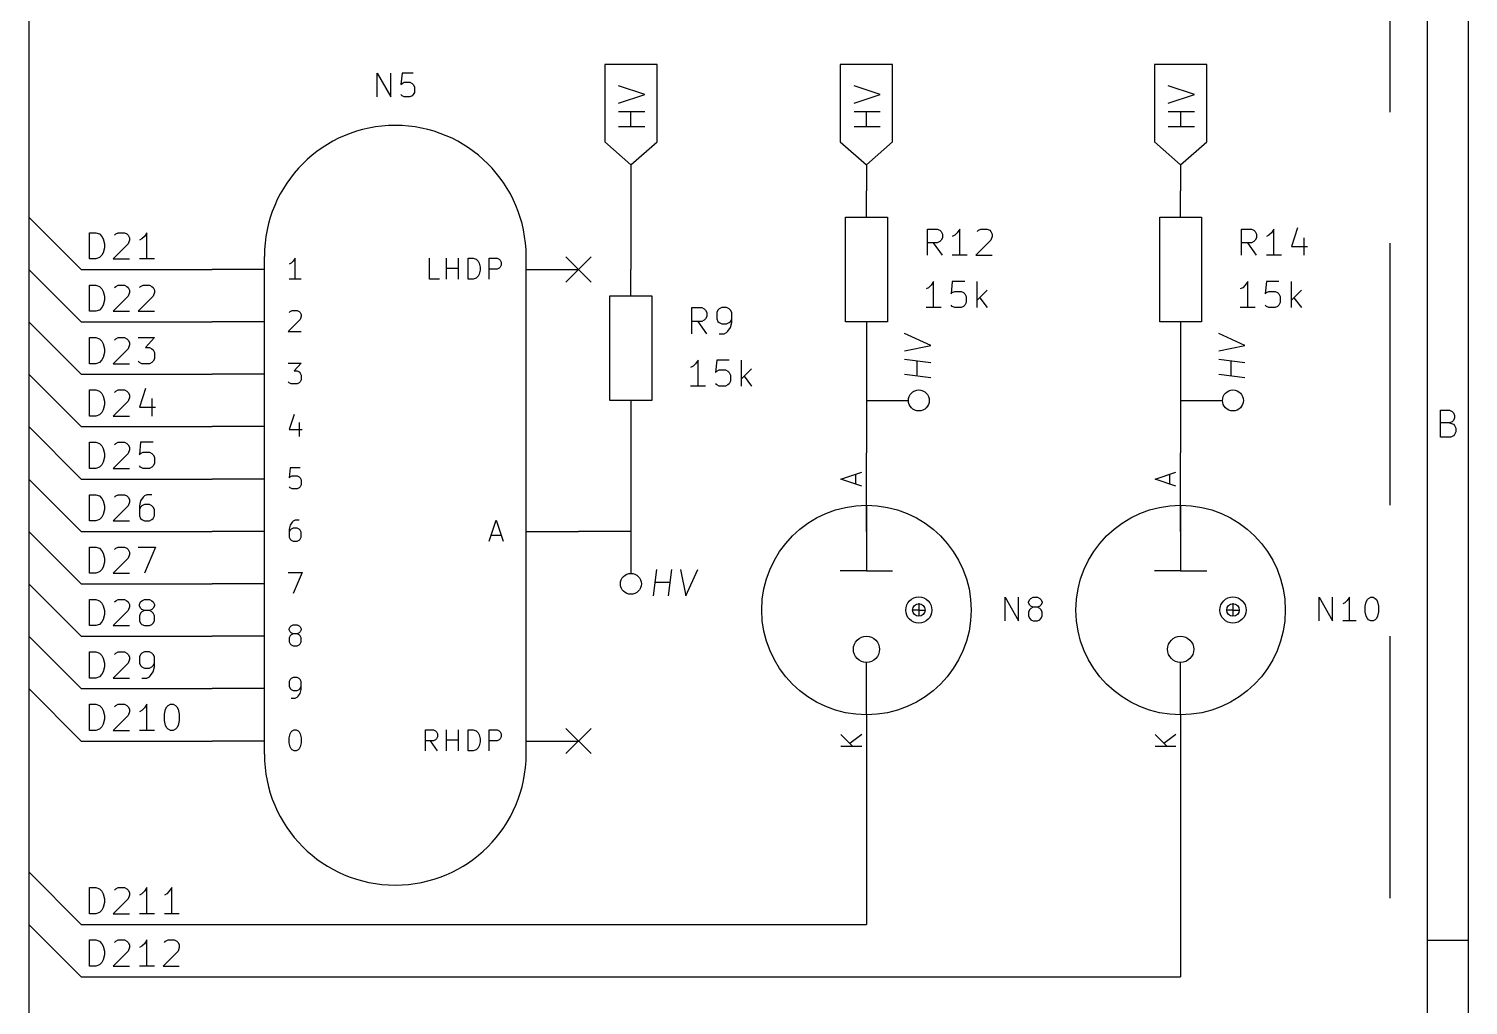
# Model space of a CAD drawing. Extents: x 0.4 to 11.3, y -7.9 to -0.4.
# Drawn here: x 8.55 to 11.299, y -4.454 to -2.591 of the extents above; entities that cross this region are included whole.
import ezdxf

# ---------------------------------------------------------------- set-up
doc = ezdxf.new("R2010")
doc.units = 0
doc.header["$MEASUREMENT"] = 0
doc.linetypes.add('DASHED', pattern=[0.75, 0.5, -0.25])
for name, color, linetype in [('BLUE2', 5, 'CONTINUOUS'), ('BLUE3', 171, 'CONTINUOUS'), ('CYAN2', 4, 'CONTINUOUS'), ('GRAY1', 251, 'CONTINUOUS'), ('GREEN3', 91, 'CONTINUOUS'), ('RED2', 1, 'CONTINUOUS'), ('RED3', 11, 'CONTINUOUS')]:
    doc.layers.add(name, color=color, linetype=linetype)

msp = doc.modelspace()

# ---------------------------------------------------------------- linework, layer by layer
at = {"layer": 'BLUE2', "linetype": 'CONTINUOUS'}
for p, q in [((8.55, -2.45), (8.55, -2.95)), ((8.55, -2.95), (8.55, -3.05)), ((8.55, -3.05), (8.55, -3.15)), ((9.576, -3.026), (9.624, -3.074)), ((9.624, -3.026), (9.576, -3.074)), ((8.55, -3.15), (8.55, -3.25)), ((8.55, -3.25), (8.55, -3.35)), ((8.55, -3.35), (8.55, -3.45)), ((8.55, -3.45), (8.55, -3.55)), ((8.55, -3.55), (8.55, -3.65)), ((8.55, -3.65), (8.55, -3.75)), ((8.55, -3.75), (8.55, -3.85)), ((8.55, -3.85), (8.55, -4.2)), ((9.576, -3.926), (9.624, -3.974)), ((9.624, -3.926), (9.576, -3.974)), ((8.55, -4.2), (8.55, -4.3)), ((8.55, -4.3), (8.55, -4.9))]:
    msp.add_line(p, q, dxfattribs=at)
at = {"layer": 'BLUE3', "linetype": 'DASHED'}
msp.add_line((11.15, -6.5), (11.15, -0.57), dxfattribs=at)
at = {"layer": 'CYAN2', "linetype": 'CONTINUOUS'}
for p, q in [((9.2157, -2.7205), (9.2157, -2.6755)), ((9.2157, -2.6755), (9.2414, -2.7205)), ((9.2414, -2.7205), (9.2414, -2.6755)), ((9.2629, -2.6755), (9.2607, -2.697)), ((9.2843, -2.6755), (9.2629, -2.6755)), ((9.2629, -2.6948), (9.2671, -2.6927)), ((9.2671, -2.6927), (9.2779, -2.6927)), ((9.2779, -2.6927), (9.2821, -2.6948)), ((9.2607, -2.697), (9.2629, -2.6948)), ((9.2629, -2.7184), (9.2607, -2.7162)), ((9.2671, -2.7205), (9.2629, -2.7184)), ((9.2779, -2.7205), (9.2671, -2.7205)), ((9.2821, -2.7184), (9.2779, -2.7205)), ((9.2821, -2.6948), (9.2843, -2.697)), ((9.2843, -2.7162), (9.2821, -2.7184)), ((9.2843, -2.697), (9.2864, -2.7012)), ((9.2864, -2.712), (9.2843, -2.7162)), ((9.2864, -2.7012), (9.2864, -2.712)), ((10.2663, -3.0228), (10.2663, -2.9728)), ((10.2663, -2.9728), (10.2853, -2.9728)), ((10.2853, -2.9728), (10.2901, -2.9752)), ((10.2901, -2.9966), (10.2853, -2.999)), ((10.2901, -2.9752), (10.2925, -2.9776)), ((10.2925, -2.9942), (10.2901, -2.9966)), ((10.2925, -2.9776), (10.2949, -2.9823)), ((10.2949, -2.9895), (10.2925, -2.9942)), ((10.2949, -2.9823), (10.2949, -2.9895)), ((10.3187, -2.9847), (10.3139, -2.9871)), ((10.3234, -2.9799), (10.3187, -2.9847)), ((10.3282, -2.9728), (10.3234, -2.9799)), ((10.3282, -3.0228), (10.3282, -2.9728)), ((10.3877, -2.9942), (10.3591, -3.0228)), ((10.3615, -2.9776), (10.3639, -2.9752)), ((10.3639, -2.9752), (10.3687, -2.9728)), ((10.3687, -2.9728), (10.3806, -2.9728)), ((10.3806, -2.9728), (10.3853, -2.9752)), ((10.3853, -2.9752), (10.3877, -2.9776)), ((10.3877, -2.9776), (10.3901, -2.9823)), ((10.3901, -2.9871), (10.3877, -2.9942)), ((10.3901, -2.9823), (10.3901, -2.9871)), ((10.8663, -3.0228), (10.8663, -2.9728)), ((10.8663, -2.9728), (10.8853, -2.9728)), ((10.8853, -2.9728), (10.8901, -2.9752)), ((10.8901, -2.9966), (10.8853, -2.999)), ((10.8901, -2.9752), (10.8925, -2.9776)), ((10.8925, -2.9942), (10.8901, -2.9966)), ((10.8925, -2.9776), (10.8949, -2.9823)), ((10.8949, -2.9895), (10.8925, -2.9942)), ((10.8949, -2.9823), (10.8949, -2.9895)), ((10.9187, -2.9847), (10.9139, -2.9871)), ((10.9234, -2.9799), (10.9187, -2.9847)), ((10.9282, -2.9728), (10.9234, -2.9799)), ((10.9282, -3.0228), (10.9282, -2.9728)), ((10.9734, -2.9704), (10.9615, -3.0061)), ((10.9853, -2.9895), (10.9853, -3.0228)), ((10.2853, -2.999), (10.2663, -2.999)), ((10.2949, -3.0228), (10.2782, -2.999)), ((10.3425, -3.0228), (10.3139, -3.0228)), ((10.3591, -3.0228), (10.3901, -3.0228)), ((10.8853, -2.999), (10.8663, -2.999)), ((10.8949, -3.0228), (10.8782, -2.999)), ((10.9425, -3.0228), (10.9139, -3.0228)), ((10.9615, -3.0061), (10.9925, -3.0061)), ((9.0514, -3.038), (9.0476, -3.0399)), ((9.0552, -3.0342), (9.0514, -3.038)), ((9.059, -3.0285), (9.0552, -3.0342)), ((9.059, -3.0685), (9.059, -3.0285)), ((9.3152, -3.0685), (9.3152, -3.0285)), ((9.3476, -3.0685), (9.3476, -3.0285)), ((9.3476, -3.0476), (9.3705, -3.0476)), ((9.3705, -3.0685), (9.3705, -3.0285)), ((9.3895, -3.0685), (9.3895, -3.0285)), ((9.3895, -3.0285), (9.399, -3.0285)), ((9.399, -3.0285), (9.4048, -3.0304)), ((9.4048, -3.0304), (9.4086, -3.0342)), ((9.4086, -3.0342), (9.4105, -3.038)), ((9.4105, -3.038), (9.4124, -3.0456)), ((9.4124, -3.0514), (9.4105, -3.059)), ((9.4124, -3.0456), (9.4124, -3.0514)), ((9.4295, -3.0685), (9.4295, -3.0285)), ((9.4295, -3.0285), (9.4448, -3.0285)), ((9.4448, -3.0495), (9.4295, -3.0495)), ((9.4448, -3.0285), (9.4486, -3.0304)), ((9.4486, -3.0476), (9.4448, -3.0495)), ((9.4486, -3.0304), (9.4505, -3.0323)), ((9.4505, -3.0456), (9.4486, -3.0476)), ((9.4505, -3.0323), (9.4524, -3.0361)), ((9.4524, -3.0418), (9.4505, -3.0456)), ((9.4524, -3.0361), (9.4524, -3.0418)), ((9.0705, -3.0685), (9.0476, -3.0685)), ((9.3343, -3.0685), (9.3152, -3.0685)), ((9.399, -3.0685), (9.3895, -3.0685)), ((9.4048, -3.0666), (9.399, -3.0685)), ((9.4086, -3.0628), (9.4048, -3.0666)), ((9.4105, -3.059), (9.4086, -3.0628)), ((10.2782, -3.0728), (10.2734, -3.0799)), ((10.2782, -3.1228), (10.2782, -3.0728)), ((10.3139, -3.0728), (10.3115, -3.0966)), ((10.3377, -3.0728), (10.3139, -3.0728)), ((10.3615, -3.1228), (10.3615, -3.0728)), ((10.8782, -3.0728), (10.8734, -3.0799)), ((10.8782, -3.1228), (10.8782, -3.0728)), ((10.9139, -3.0728), (10.9115, -3.0966)), ((10.9377, -3.0728), (10.9139, -3.0728)), ((10.9615, -3.1228), (10.9615, -3.0728)), ((10.2687, -3.0847), (10.2639, -3.0871)), ((10.2734, -3.0799), (10.2687, -3.0847)), ((10.3115, -3.0966), (10.3139, -3.0942)), ((10.3139, -3.0942), (10.3187, -3.0918)), ((10.3187, -3.0918), (10.3306, -3.0918)), ((10.3306, -3.0918), (10.3353, -3.0942)), ((10.3353, -3.0942), (10.3377, -3.0966)), ((10.3377, -3.0966), (10.3401, -3.1014)), ((10.3401, -3.1014), (10.3401, -3.1133)), ((10.3806, -3.0895), (10.3615, -3.1085)), ((10.3663, -3.1038), (10.3806, -3.1228)), ((10.8687, -3.0847), (10.8639, -3.0871)), ((10.8734, -3.0799), (10.8687, -3.0847)), ((10.9115, -3.0966), (10.9139, -3.0942)), ((10.9139, -3.0942), (10.9187, -3.0918)), ((10.9187, -3.0918), (10.9306, -3.0918)), ((10.9306, -3.0918), (10.9353, -3.0942)), ((10.9353, -3.0942), (10.9377, -3.0966)), ((10.9377, -3.0966), (10.9401, -3.1014)), ((10.9401, -3.1014), (10.9401, -3.1133)), ((10.9806, -3.0895), (10.9615, -3.1085)), ((10.9663, -3.1038), (10.9806, -3.1228)), ((9.0476, -3.1323), (9.0495, -3.1304)), ((9.0495, -3.1304), (9.0533, -3.1285)), ((9.0533, -3.1285), (9.0629, -3.1285)), ((9.0629, -3.1285), (9.0667, -3.1304)), ((9.0667, -3.1304), (9.0686, -3.1323)), ((9.0686, -3.1323), (9.0705, -3.1361)), ((9.8163, -3.1728), (9.8163, -3.1228)), ((9.8163, -3.1228), (9.8353, -3.1228)), ((9.8353, -3.1228), (9.8401, -3.1252)), ((9.8401, -3.1252), (9.8425, -3.1276)), ((9.8425, -3.1276), (9.8449, -3.1323)), ((9.8449, -3.1323), (9.8449, -3.1395)), ((9.8663, -3.1276), (9.8639, -3.1323)), ((9.8639, -3.1323), (9.8639, -3.1442)), ((9.8687, -3.1252), (9.8663, -3.1276)), ((9.8734, -3.1228), (9.8687, -3.1252)), ((9.8829, -3.1228), (9.8734, -3.1228)), ((9.8877, -3.1252), (9.8829, -3.1228)), ((9.8901, -3.1276), (9.8877, -3.1252)), ((9.8925, -3.1323), (9.8901, -3.1276)), ((9.8925, -3.1514), (9.8925, -3.1323)), ((10.2925, -3.1228), (10.2639, -3.1228)), ((10.3139, -3.1204), (10.3115, -3.118)), ((10.3187, -3.1228), (10.3139, -3.1204)), ((10.3306, -3.1228), (10.3187, -3.1228)), ((10.3353, -3.1204), (10.3306, -3.1228)), ((10.3377, -3.118), (10.3353, -3.1204)), ((10.3401, -3.1133), (10.3377, -3.118)), ((10.8925, -3.1228), (10.8639, -3.1228)), ((10.9139, -3.1204), (10.9115, -3.118)), ((10.9187, -3.1228), (10.9139, -3.1204)), ((10.9306, -3.1228), (10.9187, -3.1228)), ((10.9353, -3.1204), (10.9306, -3.1228)), ((10.9377, -3.118), (10.9353, -3.1204)), ((10.9401, -3.1133), (10.9377, -3.118)), ((9.0686, -3.1456), (9.0457, -3.1685)), ((9.0705, -3.1399), (9.0686, -3.1456)), ((9.0705, -3.1361), (9.0705, -3.1399)), ((9.8353, -3.149), (9.8163, -3.149)), ((9.8449, -3.1728), (9.8282, -3.149)), ((9.8401, -3.1466), (9.8353, -3.149)), ((9.8425, -3.1442), (9.8401, -3.1466)), ((9.8449, -3.1395), (9.8425, -3.1442)), ((9.8639, -3.1442), (9.8663, -3.149)), ((9.8663, -3.149), (9.8687, -3.1514)), ((9.8687, -3.1514), (9.8734, -3.1538)), ((9.8734, -3.1538), (9.8829, -3.1538)), ((9.8829, -3.1538), (9.8877, -3.1514)), ((9.8853, -3.168), (9.8901, -3.1609)), ((9.8877, -3.1514), (9.8901, -3.149)), ((9.8901, -3.149), (9.8925, -3.1442)), ((9.8901, -3.1609), (9.8925, -3.1514)), ((9.0457, -3.1685), (9.0705, -3.1685)), ((9.8687, -3.1728), (9.8782, -3.1728)), ((9.8782, -3.1728), (9.8829, -3.1704)), ((9.8829, -3.1704), (9.8853, -3.168)), ((9.0457, -3.2285), (9.0705, -3.2285)), ((9.0705, -3.2285), (9.0571, -3.2437)), ((9.0571, -3.2437), (9.0629, -3.2437)), ((9.0629, -3.2437), (9.0667, -3.2456)), ((9.8187, -3.2347), (9.8139, -3.2371)), ((9.8234, -3.2299), (9.8187, -3.2347)), ((9.8282, -3.2228), (9.8234, -3.2299)), ((9.8282, -3.2728), (9.8282, -3.2228)), ((9.8639, -3.2228), (9.8615, -3.2466)), ((9.8877, -3.2228), (9.8639, -3.2228)), ((9.8639, -3.2442), (9.8687, -3.2418)), ((9.8687, -3.2418), (9.8806, -3.2418)), ((9.8806, -3.2418), (9.8853, -3.2442)), ((9.9115, -3.2728), (9.9115, -3.2228)), ((9.9306, -3.2395), (9.9115, -3.2585)), ((9.0476, -3.2666), (9.0457, -3.2647)), ((9.0514, -3.2685), (9.0476, -3.2666)), ((9.0629, -3.2685), (9.0514, -3.2685)), ((9.0667, -3.2666), (9.0629, -3.2685)), ((9.0667, -3.2456), (9.0686, -3.2476)), ((9.0686, -3.2647), (9.0667, -3.2666)), ((9.0686, -3.2476), (9.0705, -3.2514)), ((9.0705, -3.2609), (9.0686, -3.2647)), ((9.0705, -3.2514), (9.0705, -3.2609)), ((9.8615, -3.2466), (9.8639, -3.2442)), ((9.8639, -3.2704), (9.8615, -3.268)), ((9.8687, -3.2728), (9.8639, -3.2704)), ((9.8853, -3.2704), (9.8806, -3.2728)), ((9.8853, -3.2442), (9.8877, -3.2466)), ((9.8877, -3.268), (9.8853, -3.2704)), ((9.8877, -3.2466), (9.8901, -3.2514)), ((9.8901, -3.2633), (9.8877, -3.268)), ((9.8901, -3.2514), (9.8901, -3.2633)), ((9.9163, -3.2538), (9.9306, -3.2728)), ((9.8425, -3.2728), (9.8139, -3.2728)), ((9.8806, -3.2728), (9.8687, -3.2728)), ((9.0571, -3.3266), (9.0476, -3.3552)), ((9.0667, -3.3418), (9.0667, -3.3685)), ((9.0476, -3.3552), (9.0724, -3.3552)), ((9.0495, -3.4285), (9.0476, -3.4476)), ((9.0686, -3.4285), (9.0495, -3.4285)), ((9.0476, -3.4476), (9.0495, -3.4456)), ((9.0495, -3.4456), (9.0533, -3.4437)), ((9.0533, -3.4437), (9.0629, -3.4437)), ((9.0629, -3.4437), (9.0667, -3.4456)), ((9.0667, -3.4456), (9.0686, -3.4476)), ((9.0686, -3.4476), (9.0705, -3.4514)), ((9.0705, -3.4609), (9.0686, -3.4647)), ((9.0705, -3.4514), (9.0705, -3.4609)), ((9.0495, -3.4666), (9.0476, -3.4647)), ((9.0533, -3.4685), (9.0495, -3.4666)), ((9.0629, -3.4685), (9.0533, -3.4685)), ((9.0667, -3.4666), (9.0629, -3.4685)), ((9.0686, -3.4647), (9.0667, -3.4666)), ((9.0495, -3.538), (9.0476, -3.5456)), ((9.0476, -3.5456), (9.0476, -3.5609)), ((9.0533, -3.5323), (9.0495, -3.538)), ((9.0514, -3.5456), (9.0495, -3.5476)), ((9.0552, -3.5437), (9.0514, -3.5456)), ((9.0552, -3.5304), (9.0533, -3.5323)), ((9.059, -3.5285), (9.0552, -3.5304)), ((9.0629, -3.5437), (9.0552, -3.5437)), ((9.0667, -3.5285), (9.059, -3.5285)), ((9.0667, -3.5456), (9.0629, -3.5437)), ((9.0686, -3.5476), (9.0667, -3.5456)), ((9.4295, -3.5685), (9.4429, -3.5285)), ((9.4429, -3.5285), (9.4562, -3.5685)), ((9.0495, -3.5476), (9.0476, -3.5514)), ((9.0476, -3.5609), (9.0495, -3.5647)), ((9.0495, -3.5647), (9.0514, -3.5666)), ((9.0514, -3.5666), (9.0552, -3.5685)), ((9.0552, -3.5685), (9.0629, -3.5685)), ((9.0629, -3.5685), (9.0667, -3.5666)), ((9.0667, -3.5666), (9.0686, -3.5647)), ((9.0705, -3.5514), (9.0686, -3.5476)), ((9.0686, -3.5647), (9.0705, -3.5609)), ((9.0705, -3.5609), (9.0705, -3.5514)), ((9.4333, -3.5571), (9.4524, -3.5571)), ((9.0457, -3.6285), (9.0724, -3.6285)), ((9.0724, -3.6285), (9.0552, -3.6685)), ((10.4147, -3.7205), (10.4147, -3.6755)), ((10.4147, -3.6755), (10.4404, -3.7205)), ((10.4404, -3.7205), (10.4404, -3.6755)), ((10.4597, -3.6841), (10.4618, -3.6798)), ((10.4618, -3.6798), (10.4639, -3.6777)), ((10.4639, -3.6777), (10.4682, -3.6755)), ((10.4682, -3.6755), (10.4768, -3.6755)), ((10.4768, -3.6755), (10.4811, -3.6777)), ((10.4811, -3.6777), (10.4832, -3.6798)), ((10.4832, -3.6798), (10.4854, -3.6841)), ((11.0147, -3.7205), (11.0147, -3.6755)), ((11.0147, -3.6755), (11.0404, -3.7205)), ((11.0404, -3.7205), (11.0404, -3.6755)), ((11.0682, -3.682), (11.0639, -3.6862)), ((11.0725, -3.6755), (11.0682, -3.682)), ((11.0725, -3.7205), (11.0725, -3.6755)), ((11.1047, -3.6841), (11.1068, -3.6798)), ((11.1068, -3.6798), (11.1089, -3.6777)), ((11.1089, -3.6777), (11.1132, -3.6755)), ((11.1132, -3.6755), (11.1175, -3.6755)), ((11.1175, -3.6755), (11.1218, -3.6777)), ((11.1218, -3.6777), (11.1239, -3.6798)), ((11.1239, -3.6798), (11.1261, -3.6841)), ((10.4597, -3.6862), (10.4597, -3.6841)), ((10.4618, -3.6905), (10.4597, -3.6862)), ((10.4618, -3.6991), (10.4597, -3.7034)), ((10.4597, -3.7034), (10.4597, -3.712)), ((10.4639, -3.6927), (10.4618, -3.6905)), ((10.4639, -3.697), (10.4618, -3.6991)), ((10.4682, -3.6948), (10.4639, -3.6927)), ((10.4682, -3.6948), (10.4639, -3.697)), ((10.4768, -3.6948), (10.4682, -3.6948)), ((10.4811, -3.6927), (10.4768, -3.6948)), ((10.4811, -3.697), (10.4768, -3.6948)), ((10.4832, -3.6905), (10.4811, -3.6927)), ((10.4832, -3.6991), (10.4811, -3.697)), ((10.4854, -3.6862), (10.4832, -3.6905)), ((10.4854, -3.7034), (10.4832, -3.6991)), ((10.4854, -3.6841), (10.4854, -3.6862)), ((10.4854, -3.712), (10.4854, -3.7034)), ((11.0639, -3.6862), (11.0597, -3.6884)), ((11.1025, -3.6927), (11.1047, -3.6841)), ((11.1025, -3.7034), (11.1025, -3.6927)), ((11.1047, -3.712), (11.1025, -3.7034)), ((11.1261, -3.6841), (11.1282, -3.6927)), ((11.1282, -3.7034), (11.1261, -3.712)), ((11.1282, -3.6927), (11.1282, -3.7034)), ((9.0476, -3.7361), (9.0495, -3.7323)), ((9.0476, -3.738), (9.0476, -3.7361)), ((9.0495, -3.7418), (9.0476, -3.738)), ((9.0495, -3.7323), (9.0514, -3.7304)), ((9.0514, -3.7304), (9.0552, -3.7285)), ((9.0552, -3.7285), (9.0629, -3.7285)), ((9.0629, -3.7285), (9.0667, -3.7304)), ((9.0667, -3.7304), (9.0686, -3.7323)), ((9.0686, -3.7323), (9.0705, -3.7361)), ((9.0705, -3.738), (9.0686, -3.7418)), ((9.0705, -3.7361), (9.0705, -3.738)), ((10.4597, -3.712), (10.4618, -3.7162)), ((10.4618, -3.7162), (10.4639, -3.7184)), ((10.4639, -3.7184), (10.4682, -3.7205)), ((10.4682, -3.7205), (10.4768, -3.7205)), ((10.4768, -3.7205), (10.4811, -3.7184)), ((10.4811, -3.7184), (10.4832, -3.7162)), ((10.4832, -3.7162), (10.4854, -3.712)), ((11.0854, -3.7205), (11.0597, -3.7205)), ((11.1068, -3.7162), (11.1047, -3.712)), ((11.1089, -3.7184), (11.1068, -3.7162)), ((11.1132, -3.7205), (11.1089, -3.7184)), ((11.1175, -3.7205), (11.1132, -3.7205)), ((11.1218, -3.7184), (11.1175, -3.7205)), ((11.1239, -3.7162), (11.1218, -3.7184)), ((11.1261, -3.712), (11.1239, -3.7162)), ((9.0495, -3.7495), (9.0476, -3.7533)), ((9.0476, -3.7533), (9.0476, -3.7609)), ((9.0476, -3.7609), (9.0495, -3.7647)), ((9.0514, -3.7437), (9.0495, -3.7418)), ((9.0514, -3.7476), (9.0495, -3.7495)), ((9.0495, -3.7647), (9.0514, -3.7666)), ((9.0552, -3.7456), (9.0514, -3.7437)), ((9.0552, -3.7456), (9.0514, -3.7476)), ((9.0629, -3.7456), (9.0552, -3.7456)), ((9.0667, -3.7437), (9.0629, -3.7456)), ((9.0667, -3.7476), (9.0629, -3.7456)), ((9.0686, -3.7418), (9.0667, -3.7437)), ((9.0686, -3.7495), (9.0667, -3.7476)), ((9.0667, -3.7666), (9.0686, -3.7647)), ((9.0705, -3.7533), (9.0686, -3.7495)), ((9.0686, -3.7647), (9.0705, -3.7609)), ((9.0705, -3.7609), (9.0705, -3.7533)), ((9.0514, -3.7666), (9.0552, -3.7685)), ((9.0552, -3.7685), (9.0629, -3.7685)), ((9.0629, -3.7685), (9.0667, -3.7666)), ((9.0495, -3.8323), (9.0476, -3.8361)), ((9.0476, -3.8361), (9.0476, -3.8456)), ((9.0476, -3.8456), (9.0495, -3.8495)), ((9.0514, -3.8304), (9.0495, -3.8323)), ((9.0552, -3.8285), (9.0514, -3.8304)), ((9.0629, -3.8285), (9.0552, -3.8285)), ((9.0667, -3.8304), (9.0629, -3.8285)), ((9.0686, -3.8323), (9.0667, -3.8304)), ((9.0705, -3.8361), (9.0686, -3.8323)), ((9.0686, -3.8495), (9.0705, -3.8456)), ((9.0705, -3.8514), (9.0705, -3.8361)), ((9.0495, -3.8495), (9.0514, -3.8514)), ((9.0514, -3.8514), (9.0552, -3.8533)), ((9.0514, -3.8685), (9.059, -3.8685)), ((9.0552, -3.8533), (9.0629, -3.8533)), ((9.059, -3.8685), (9.0629, -3.8666)), ((9.0629, -3.8533), (9.0667, -3.8514)), ((9.0629, -3.8666), (9.0648, -3.8647)), ((9.0648, -3.8647), (9.0686, -3.859)), ((9.0667, -3.8514), (9.0686, -3.8495)), ((9.0686, -3.859), (9.0705, -3.8514)), ((9.0514, -3.9323), (9.0533, -3.9304)), ((9.0533, -3.9304), (9.0571, -3.9285)), ((9.0571, -3.9285), (9.0609, -3.9285)), ((9.0609, -3.9285), (9.0648, -3.9304)), ((9.0648, -3.9304), (9.0667, -3.9323)), ((9.3076, -3.9685), (9.3076, -3.9285)), ((9.3076, -3.9285), (9.3229, -3.9285)), ((9.3229, -3.9285), (9.3267, -3.9304)), ((9.3267, -3.9304), (9.3286, -3.9323)), ((9.3476, -3.9685), (9.3476, -3.9285)), ((9.3705, -3.9685), (9.3705, -3.9285)), ((9.3895, -3.9685), (9.3895, -3.9285)), ((9.3895, -3.9285), (9.399, -3.9285)), ((9.399, -3.9285), (9.4048, -3.9304)), ((9.4048, -3.9304), (9.4086, -3.9342)), ((9.4295, -3.9685), (9.4295, -3.9285)), ((9.4295, -3.9285), (9.4448, -3.9285)), ((9.4448, -3.9285), (9.4486, -3.9304)), ((9.4486, -3.9304), (9.4505, -3.9323)), ((9.0476, -3.9437), (9.0495, -3.9361)), ((9.0476, -3.9533), (9.0476, -3.9437)), ((9.0495, -3.9609), (9.0476, -3.9533)), ((9.0495, -3.9361), (9.0514, -3.9323)), ((9.0667, -3.9323), (9.0686, -3.9361)), ((9.0686, -3.9361), (9.0705, -3.9437)), ((9.0705, -3.9533), (9.0686, -3.9609)), ((9.0705, -3.9437), (9.0705, -3.9533)), ((9.3229, -3.9495), (9.3076, -3.9495)), ((9.3305, -3.9685), (9.3171, -3.9495)), ((9.3267, -3.9476), (9.3229, -3.9495)), ((9.3286, -3.9456), (9.3267, -3.9476)), ((9.3286, -3.9323), (9.3305, -3.9361)), ((9.3305, -3.9418), (9.3286, -3.9456)), ((9.3305, -3.9361), (9.3305, -3.9418)), ((9.3476, -3.9476), (9.3705, -3.9476)), ((9.4086, -3.9342), (9.4105, -3.938)), ((9.4105, -3.959), (9.4086, -3.9628)), ((9.4105, -3.938), (9.4124, -3.9456)), ((9.4124, -3.9514), (9.4105, -3.959)), ((9.4124, -3.9456), (9.4124, -3.9514)), ((9.4448, -3.9495), (9.4295, -3.9495)), ((9.4486, -3.9476), (9.4448, -3.9495)), ((9.4505, -3.9456), (9.4486, -3.9476)), ((9.4505, -3.9323), (9.4524, -3.9361)), ((9.4524, -3.9418), (9.4505, -3.9456)), ((9.4524, -3.9361), (9.4524, -3.9418)), ((9.0514, -3.9647), (9.0495, -3.9609)), ((9.0533, -3.9666), (9.0514, -3.9647)), ((9.0571, -3.9685), (9.0533, -3.9666)), ((9.0609, -3.9685), (9.0571, -3.9685)), ((9.0648, -3.9666), (9.0609, -3.9685)), ((9.0667, -3.9647), (9.0648, -3.9666)), ((9.0686, -3.9609), (9.0667, -3.9647)), ((9.399, -3.9685), (9.3895, -3.9685)), ((9.4048, -3.9666), (9.399, -3.9685)), ((9.4086, -3.9628), (9.4048, -3.9666))]:
    msp.add_line(p, q, dxfattribs=at)
at = {"layer": 'GRAY1', "linetype": 'CONTINUOUS'}
for p, q in [((8.666, -3.0298), (8.666, -2.9798)), ((8.666, -2.9798), (8.6779, -2.9798)), ((8.6779, -2.9798), (8.6851, -2.9822)), ((8.6851, -2.9822), (8.6898, -2.9869)), ((8.6898, -2.9869), (8.6922, -2.9917)), ((8.6922, -2.9917), (8.6946, -3.0012)), ((8.7136, -2.9846), (8.716, -2.9822)), ((8.716, -2.9822), (8.7208, -2.9798)), ((8.7208, -2.9798), (8.7327, -2.9798)), ((8.7327, -2.9798), (8.7374, -2.9822)), ((8.7374, -2.9822), (8.7398, -2.9846)), ((8.7398, -2.9846), (8.7422, -2.9893)), ((8.7422, -2.9941), (8.7398, -3.0012)), ((8.7422, -2.9893), (8.7422, -2.9941)), ((8.766, -2.9917), (8.7613, -2.9941)), ((8.7708, -2.9869), (8.766, -2.9917)), ((8.7755, -2.9798), (8.7708, -2.9869)), ((8.7755, -3.0298), (8.7755, -2.9798)), ((8.6898, -3.0227), (8.6851, -3.0274)), ((8.6922, -3.0179), (8.6898, -3.0227)), ((8.6946, -3.0084), (8.6922, -3.0179)), ((8.6946, -3.0012), (8.6946, -3.0084)), ((8.7398, -3.0012), (8.7113, -3.0298)), ((8.6779, -3.0298), (8.666, -3.0298)), ((8.6851, -3.0274), (8.6779, -3.0298)), ((8.7113, -3.0298), (8.7422, -3.0298)), ((8.7898, -3.0298), (8.7613, -3.0298)), ((8.666, -3.1298), (8.666, -3.0798)), ((8.666, -3.0798), (8.6779, -3.0798)), ((8.6779, -3.0798), (8.6851, -3.0822)), ((8.6851, -3.0822), (8.6898, -3.0869)), ((8.6898, -3.0869), (8.6922, -3.0917)), ((8.6922, -3.0917), (8.6946, -3.1012)), ((8.6946, -3.1012), (8.6946, -3.1084)), ((8.7398, -3.1012), (8.7113, -3.1298)), ((8.7136, -3.0846), (8.716, -3.0822)), ((8.716, -3.0822), (8.7208, -3.0798)), ((8.7208, -3.0798), (8.7327, -3.0798)), ((8.7327, -3.0798), (8.7374, -3.0822)), ((8.7374, -3.0822), (8.7398, -3.0846)), ((8.7398, -3.0846), (8.7422, -3.0893)), ((8.7422, -3.0941), (8.7398, -3.1012)), ((8.7422, -3.0893), (8.7422, -3.0941)), ((8.7874, -3.1012), (8.7589, -3.1298)), ((8.7613, -3.0846), (8.7636, -3.0822)), ((8.7636, -3.0822), (8.7684, -3.0798)), ((8.7684, -3.0798), (8.7803, -3.0798)), ((8.7803, -3.0798), (8.7851, -3.0822)), ((8.7851, -3.0822), (8.7874, -3.0846)), ((8.7874, -3.0846), (8.7898, -3.0893)), ((8.7898, -3.0941), (8.7874, -3.1012)), ((8.7898, -3.0893), (8.7898, -3.0941)), ((8.6779, -3.1298), (8.666, -3.1298)), ((8.6851, -3.1274), (8.6779, -3.1298)), ((8.6898, -3.1227), (8.6851, -3.1274)), ((8.6922, -3.1179), (8.6898, -3.1227)), ((8.6946, -3.1084), (8.6922, -3.1179)), ((8.7113, -3.1298), (8.7422, -3.1298)), ((8.7589, -3.1298), (8.7898, -3.1298)), ((8.666, -3.2298), (8.666, -3.1798)), ((8.666, -3.1798), (8.6779, -3.1798)), ((8.6779, -3.1798), (8.6851, -3.1822)), ((8.6851, -3.1822), (8.6898, -3.1869)), ((8.6898, -3.1869), (8.6922, -3.1917)), ((8.7136, -3.1846), (8.716, -3.1822)), ((8.716, -3.1822), (8.7208, -3.1798)), ((8.7208, -3.1798), (8.7327, -3.1798)), ((8.7327, -3.1798), (8.7374, -3.1822)), ((8.7374, -3.1822), (8.7398, -3.1846)), ((8.7398, -3.1846), (8.7422, -3.1893)), ((8.7589, -3.1798), (8.7898, -3.1798)), ((8.7898, -3.1798), (8.7732, -3.1988)), ((10.2728, -3.1949), (10.2228, -3.172)), ((10.8728, -3.1949), (10.8228, -3.172)), ((8.6922, -3.1917), (8.6946, -3.2012)), ((8.6946, -3.2084), (8.6922, -3.2179)), ((8.6946, -3.2012), (8.6946, -3.2084)), ((8.7398, -3.2012), (8.7113, -3.2298)), ((8.7422, -3.1941), (8.7398, -3.2012)), ((8.7422, -3.1893), (8.7422, -3.1941)), ((8.7732, -3.1988), (8.7803, -3.1988)), ((8.7803, -3.1988), (8.7851, -3.2012)), ((8.7851, -3.2012), (8.7874, -3.2036)), ((8.7874, -3.2036), (8.7898, -3.2084)), ((8.7898, -3.2084), (8.7898, -3.2203)), ((10.2228, -3.2053), (10.2728, -3.1949)), ((10.8228, -3.2053), (10.8728, -3.1949)), ((8.6779, -3.2298), (8.666, -3.2298)), ((8.6851, -3.2274), (8.6779, -3.2298)), ((8.6898, -3.2227), (8.6851, -3.2274)), ((8.6922, -3.2179), (8.6898, -3.2227)), ((8.7113, -3.2298), (8.7422, -3.2298)), ((8.7613, -3.2274), (8.7589, -3.225)), ((8.766, -3.2298), (8.7613, -3.2274)), ((8.7803, -3.2298), (8.766, -3.2298)), ((8.7851, -3.2274), (8.7803, -3.2298)), ((8.7874, -3.225), (8.7851, -3.2274)), ((8.7898, -3.2203), (8.7874, -3.225)), ((10.2728, -3.2282), (10.2228, -3.222)), ((10.2466, -3.2535), (10.2466, -3.2249)), ((10.8728, -3.2282), (10.8228, -3.222)), ((10.8466, -3.2535), (10.8466, -3.2249)), ((10.2728, -3.2568), (10.2228, -3.2505)), ((10.8728, -3.2568), (10.8228, -3.2505)), ((8.666, -3.3298), (8.666, -3.2798)), ((8.666, -3.2798), (8.6779, -3.2798)), ((8.6779, -3.2798), (8.6851, -3.2822)), ((8.6851, -3.2822), (8.6898, -3.2869)), ((8.6898, -3.2869), (8.6922, -3.2917)), ((8.6922, -3.2917), (8.6946, -3.3012)), ((8.7136, -3.2846), (8.716, -3.2822)), ((8.716, -3.2822), (8.7208, -3.2798)), ((8.7208, -3.2798), (8.7327, -3.2798)), ((8.7327, -3.2798), (8.7374, -3.2822)), ((8.7374, -3.2822), (8.7398, -3.2846)), ((8.7398, -3.2846), (8.7422, -3.2893)), ((8.7422, -3.2941), (8.7398, -3.3012)), ((8.7422, -3.2893), (8.7422, -3.2941)), ((8.7732, -3.2774), (8.7613, -3.3131)), ((8.7851, -3.2965), (8.7851, -3.3298)), ((8.6898, -3.3227), (8.6851, -3.3274)), ((8.6922, -3.3179), (8.6898, -3.3227)), ((8.6946, -3.3084), (8.6922, -3.3179)), ((8.6946, -3.3012), (8.6946, -3.3084)), ((8.7398, -3.3012), (8.7113, -3.3298)), ((8.7613, -3.3131), (8.7922, -3.3131)), ((10.15, -3.3), (10.23, -3.3)), ((10.75, -3.3), (10.83, -3.3)), ((8.6779, -3.3298), (8.666, -3.3298)), ((8.6851, -3.3274), (8.6779, -3.3298)), ((8.7113, -3.3298), (8.7422, -3.3298)), ((8.666, -3.4298), (8.666, -3.3798)), ((8.666, -3.3798), (8.6779, -3.3798)), ((8.6779, -3.3798), (8.6851, -3.3822)), ((8.716, -3.3822), (8.7208, -3.3798)), ((8.7208, -3.3798), (8.7327, -3.3798)), ((8.7327, -3.3798), (8.7374, -3.3822)), ((8.7636, -3.3798), (8.7613, -3.4036)), ((8.7874, -3.3798), (8.7636, -3.3798)), ((8.6851, -3.3822), (8.6898, -3.3869)), ((8.6898, -3.3869), (8.6922, -3.3917)), ((8.6922, -3.3917), (8.6946, -3.4012)), ((8.6946, -3.4084), (8.6922, -3.4179)), ((8.6946, -3.4012), (8.6946, -3.4084)), ((8.7398, -3.4012), (8.7113, -3.4298)), ((8.7136, -3.3846), (8.716, -3.3822)), ((8.7374, -3.3822), (8.7398, -3.3846)), ((8.7398, -3.3846), (8.7422, -3.3893)), ((8.7422, -3.3941), (8.7398, -3.4012)), ((8.7422, -3.3893), (8.7422, -3.3941)), ((8.7613, -3.4036), (8.7636, -3.4012)), ((8.7636, -3.4012), (8.7684, -3.3988)), ((8.7684, -3.3988), (8.7803, -3.3988)), ((8.7803, -3.3988), (8.7851, -3.4012)), ((8.7851, -3.4012), (8.7874, -3.4036)), ((8.7874, -3.4036), (8.7898, -3.4084)), ((8.7898, -3.4084), (8.7898, -3.4203)), ((8.6779, -3.4298), (8.666, -3.4298)), ((8.6851, -3.4274), (8.6779, -3.4298)), ((8.6898, -3.4227), (8.6851, -3.4274)), ((8.6922, -3.4179), (8.6898, -3.4227)), ((8.7113, -3.4298), (8.7422, -3.4298)), ((8.7636, -3.4274), (8.7613, -3.425)), ((8.7684, -3.4298), (8.7636, -3.4274)), ((8.7803, -3.4298), (8.7684, -3.4298)), ((8.7851, -3.4274), (8.7803, -3.4298)), ((8.7874, -3.425), (8.7851, -3.4274)), ((8.7898, -3.4203), (8.7874, -3.425)), ((8.666, -3.5298), (8.666, -3.4798)), ((8.666, -3.4798), (8.6779, -3.4798)), ((8.6779, -3.4798), (8.6851, -3.4822)), ((8.6851, -3.4822), (8.6898, -3.4869)), ((8.6898, -3.4869), (8.6922, -3.4917)), ((8.7136, -3.4846), (8.716, -3.4822)), ((8.716, -3.4822), (8.7208, -3.4798)), ((8.7208, -3.4798), (8.7327, -3.4798)), ((8.7327, -3.4798), (8.7374, -3.4822)), ((8.7374, -3.4822), (8.7398, -3.4846)), ((8.7398, -3.4846), (8.7422, -3.4893)), ((8.7422, -3.4893), (8.7422, -3.4941)), ((8.7684, -3.4846), (8.7636, -3.4917)), ((8.7708, -3.4822), (8.7684, -3.4846)), ((8.7755, -3.4798), (8.7708, -3.4822)), ((8.7851, -3.4798), (8.7755, -3.4798)), ((8.6922, -3.5179), (8.6898, -3.5227)), ((8.6922, -3.4917), (8.6946, -3.5012)), ((8.6946, -3.5084), (8.6922, -3.5179)), ((8.6946, -3.5012), (8.6946, -3.5084)), ((8.7398, -3.5012), (8.7113, -3.5298)), ((8.7422, -3.4941), (8.7398, -3.5012)), ((8.7636, -3.4917), (8.7613, -3.5012)), ((8.7613, -3.5012), (8.7613, -3.5203)), ((8.7636, -3.5036), (8.7613, -3.5084)), ((8.766, -3.5012), (8.7636, -3.5036)), ((8.7708, -3.4988), (8.766, -3.5012)), ((8.7803, -3.4988), (8.7708, -3.4988)), ((8.7851, -3.5012), (8.7803, -3.4988)), ((8.7874, -3.5036), (8.7851, -3.5012)), ((8.7898, -3.5084), (8.7874, -3.5036)), ((8.7898, -3.5203), (8.7898, -3.5084)), ((8.6779, -3.5298), (8.666, -3.5298)), ((8.6851, -3.5274), (8.6779, -3.5298)), ((8.6898, -3.5227), (8.6851, -3.5274)), ((8.7113, -3.5298), (8.7422, -3.5298)), ((8.7613, -3.5203), (8.7636, -3.525)), ((8.7636, -3.525), (8.766, -3.5274)), ((8.766, -3.5274), (8.7708, -3.5298)), ((8.7708, -3.5298), (8.7803, -3.5298)), ((8.7803, -3.5298), (8.7851, -3.5274)), ((8.7851, -3.5274), (8.7874, -3.525)), ((8.7874, -3.525), (8.7898, -3.5203)), ((9.7, -3.55), (9.7, -3.63)), ((8.666, -3.6298), (8.666, -3.5798)), ((8.666, -3.5798), (8.6779, -3.5798)), ((8.6779, -3.5798), (8.6851, -3.5822)), ((8.6851, -3.5822), (8.6898, -3.5869)), ((8.6898, -3.5869), (8.6922, -3.5917)), ((8.6922, -3.5917), (8.6946, -3.6012)), ((8.6946, -3.6012), (8.6946, -3.6084)), ((8.7398, -3.6012), (8.7113, -3.6298)), ((8.7136, -3.5846), (8.716, -3.5822)), ((8.716, -3.5822), (8.7208, -3.5798)), ((8.7208, -3.5798), (8.7327, -3.5798)), ((8.7327, -3.5798), (8.7374, -3.5822)), ((8.7374, -3.5822), (8.7398, -3.5846)), ((8.7398, -3.5846), (8.7422, -3.5893)), ((8.7422, -3.5941), (8.7398, -3.6012)), ((8.7422, -3.5893), (8.7422, -3.5941)), ((8.7589, -3.5798), (8.7922, -3.5798)), ((8.7922, -3.5798), (8.7708, -3.6298)), ((8.6851, -3.6274), (8.6779, -3.6298)), ((8.6898, -3.6227), (8.6851, -3.6274)), ((8.6922, -3.6179), (8.6898, -3.6227)), ((8.6946, -3.6084), (8.6922, -3.6179)), ((9.7432, -3.6728), (9.7495, -3.6228)), ((9.7718, -3.6728), (9.778, -3.6228)), ((9.7947, -3.6228), (9.8051, -3.6728)), ((9.8051, -3.6728), (9.828, -3.6228)), ((8.6779, -3.6298), (8.666, -3.6298)), ((8.7113, -3.6298), (8.7422, -3.6298)), ((9.7465, -3.6466), (9.7751, -3.6466)), ((8.666, -3.7298), (8.666, -3.6798)), ((8.666, -3.6798), (8.6779, -3.6798)), ((8.6779, -3.6798), (8.6851, -3.6822)), ((8.6851, -3.6822), (8.6898, -3.6869)), ((8.7136, -3.6846), (8.716, -3.6822)), ((8.716, -3.6822), (8.7208, -3.6798)), ((8.7208, -3.6798), (8.7327, -3.6798)), ((8.7327, -3.6798), (8.7374, -3.6822)), ((8.7374, -3.6822), (8.7398, -3.6846)), ((8.7636, -3.6846), (8.766, -3.6822)), ((8.766, -3.6822), (8.7708, -3.6798)), ((8.7708, -3.6798), (8.7803, -3.6798)), ((8.7803, -3.6798), (8.7851, -3.6822)), ((8.7851, -3.6822), (8.7874, -3.6846)), ((8.6898, -3.6869), (8.6922, -3.6917)), ((8.6922, -3.6917), (8.6946, -3.7012)), ((8.6946, -3.7084), (8.6922, -3.7179)), ((8.6946, -3.7012), (8.6946, -3.7084)), ((8.7398, -3.7012), (8.7113, -3.7298)), ((8.7398, -3.6846), (8.7422, -3.6893)), ((8.7422, -3.6941), (8.7398, -3.7012)), ((8.7422, -3.6893), (8.7422, -3.6941)), ((8.7613, -3.6893), (8.7636, -3.6846)), ((8.7613, -3.6917), (8.7613, -3.6893)), ((8.7636, -3.6965), (8.7613, -3.6917)), ((8.7636, -3.706), (8.7613, -3.7108)), ((8.7613, -3.7108), (8.7613, -3.7203)), ((8.766, -3.6988), (8.7636, -3.6965)), ((8.766, -3.7036), (8.7636, -3.706)), ((8.7708, -3.7012), (8.766, -3.6988)), ((8.7708, -3.7012), (8.766, -3.7036)), ((8.7803, -3.7012), (8.7708, -3.7012)), ((8.7851, -3.6988), (8.7803, -3.7012)), ((8.7851, -3.7036), (8.7803, -3.7012)), ((8.7874, -3.6965), (8.7851, -3.6988)), ((8.7874, -3.706), (8.7851, -3.7036)), ((8.7874, -3.6846), (8.7898, -3.6893)), ((8.7898, -3.6917), (8.7874, -3.6965)), ((8.7898, -3.7108), (8.7874, -3.706)), ((8.7898, -3.6893), (8.7898, -3.6917)), ((8.7898, -3.7203), (8.7898, -3.7108)), ((8.6779, -3.7298), (8.666, -3.7298)), ((8.6851, -3.7274), (8.6779, -3.7298)), ((8.6898, -3.7227), (8.6851, -3.7274)), ((8.6922, -3.7179), (8.6898, -3.7227)), ((8.7113, -3.7298), (8.7422, -3.7298)), ((8.7613, -3.7203), (8.7636, -3.725)), ((8.7636, -3.725), (8.766, -3.7274)), ((8.766, -3.7274), (8.7708, -3.7298)), ((8.7708, -3.7298), (8.7803, -3.7298)), ((8.7803, -3.7298), (8.7851, -3.7274)), ((8.7851, -3.7274), (8.7874, -3.725)), ((8.7874, -3.725), (8.7898, -3.7203)), ((8.666, -3.8298), (8.666, -3.7798)), ((8.666, -3.7798), (8.6779, -3.7798)), ((8.6779, -3.7798), (8.6851, -3.7822)), ((8.6851, -3.7822), (8.6898, -3.7869)), ((8.6898, -3.7869), (8.6922, -3.7917)), ((8.6922, -3.7917), (8.6946, -3.8012)), ((8.7136, -3.7846), (8.716, -3.7822)), ((8.716, -3.7822), (8.7208, -3.7798)), ((8.7208, -3.7798), (8.7327, -3.7798)), ((8.7327, -3.7798), (8.7374, -3.7822)), ((8.7374, -3.7822), (8.7398, -3.7846)), ((8.7398, -3.7846), (8.7422, -3.7893)), ((8.7422, -3.7893), (8.7422, -3.7941)), ((8.7636, -3.7846), (8.7613, -3.7893)), ((8.7613, -3.7893), (8.7613, -3.8012)), ((8.766, -3.7822), (8.7636, -3.7846)), ((8.7708, -3.7798), (8.766, -3.7822)), ((8.7803, -3.7798), (8.7708, -3.7798)), ((8.7851, -3.7822), (8.7803, -3.7798)), ((8.7874, -3.7846), (8.7851, -3.7822)), ((8.7898, -3.7893), (8.7874, -3.7846)), ((8.7898, -3.8084), (8.7898, -3.7893)), ((8.6922, -3.8179), (8.6898, -3.8227)), ((8.6946, -3.8084), (8.6922, -3.8179)), ((8.6946, -3.8012), (8.6946, -3.8084)), ((8.7398, -3.8012), (8.7113, -3.8298)), ((8.7422, -3.7941), (8.7398, -3.8012)), ((8.7613, -3.8012), (8.7636, -3.806)), ((8.7636, -3.806), (8.766, -3.8084)), ((8.766, -3.8084), (8.7708, -3.8108)), ((8.7708, -3.8108), (8.7803, -3.8108)), ((8.7803, -3.8108), (8.7851, -3.8084)), ((8.7827, -3.825), (8.7874, -3.8179)), ((8.7851, -3.8084), (8.7874, -3.806)), ((8.7874, -3.806), (8.7898, -3.8012)), ((8.7874, -3.8179), (8.7898, -3.8084)), ((8.6779, -3.8298), (8.666, -3.8298)), ((8.6851, -3.8274), (8.6779, -3.8298)), ((8.6898, -3.8227), (8.6851, -3.8274)), ((8.7113, -3.8298), (8.7422, -3.8298)), ((8.766, -3.8298), (8.7755, -3.8298)), ((8.7755, -3.8298), (8.7803, -3.8274)), ((8.7803, -3.8274), (8.7827, -3.825)), ((8.666, -3.9298), (8.666, -3.8798)), ((8.666, -3.8798), (8.6779, -3.8798)), ((8.6779, -3.8798), (8.6851, -3.8822)), ((8.6851, -3.8822), (8.6898, -3.8869)), ((8.6898, -3.8869), (8.6922, -3.8917)), ((8.6922, -3.8917), (8.6946, -3.9012)), ((8.6946, -3.9012), (8.6946, -3.9084)), ((8.7398, -3.9012), (8.7113, -3.9298)), ((8.7136, -3.8846), (8.716, -3.8822)), ((8.716, -3.8822), (8.7208, -3.8798)), ((8.7208, -3.8798), (8.7327, -3.8798)), ((8.7327, -3.8798), (8.7374, -3.8822)), ((8.7374, -3.8822), (8.7398, -3.8846)), ((8.7398, -3.8846), (8.7422, -3.8893)), ((8.7422, -3.8941), (8.7398, -3.9012)), ((8.7422, -3.8893), (8.7422, -3.8941)), ((8.766, -3.8917), (8.7613, -3.8941)), ((8.7708, -3.8869), (8.766, -3.8917)), ((8.7755, -3.8798), (8.7708, -3.8869)), ((8.7755, -3.9298), (8.7755, -3.8798)), ((8.8089, -3.8988), (8.8112, -3.8893)), ((8.8089, -3.9108), (8.8089, -3.8988)), ((8.8112, -3.8893), (8.8136, -3.8846)), ((8.8136, -3.8846), (8.816, -3.8822)), ((8.816, -3.8822), (8.8208, -3.8798)), ((8.8208, -3.8798), (8.8255, -3.8798)), ((8.8255, -3.8798), (8.8303, -3.8822)), ((8.8303, -3.8822), (8.8327, -3.8846)), ((8.8327, -3.8846), (8.8351, -3.8893)), ((8.8351, -3.8893), (8.8374, -3.8988)), ((8.8374, -3.8988), (8.8374, -3.9108)), ((8.6779, -3.9298), (8.666, -3.9298)), ((8.6851, -3.9274), (8.6779, -3.9298)), ((8.6898, -3.9227), (8.6851, -3.9274)), ((8.6922, -3.9179), (8.6898, -3.9227)), ((8.6946, -3.9084), (8.6922, -3.9179)), ((8.7113, -3.9298), (8.7422, -3.9298)), ((8.7898, -3.9298), (8.7613, -3.9298)), ((8.8112, -3.9203), (8.8089, -3.9108)), ((8.8136, -3.925), (8.8112, -3.9203)), ((8.816, -3.9274), (8.8136, -3.925)), ((8.8208, -3.9298), (8.816, -3.9274)), ((8.8255, -3.9298), (8.8208, -3.9298)), ((8.8303, -3.9274), (8.8255, -3.9298)), ((8.8327, -3.925), (8.8303, -3.9274)), ((8.8351, -3.9203), (8.8327, -3.925)), ((8.8374, -3.9108), (8.8351, -3.9203)), ((8.666, -4.2798), (8.666, -4.2298)), ((8.666, -4.2298), (8.6779, -4.2298)), ((8.6779, -4.2298), (8.6851, -4.2322)), ((8.6851, -4.2322), (8.6898, -4.2369)), ((8.7136, -4.2346), (8.716, -4.2322)), ((8.716, -4.2322), (8.7208, -4.2298)), ((8.7208, -4.2298), (8.7327, -4.2298)), ((8.7327, -4.2298), (8.7374, -4.2322)), ((8.7374, -4.2322), (8.7398, -4.2346)), ((8.7755, -4.2298), (8.7708, -4.2369)), ((8.7755, -4.2798), (8.7755, -4.2298)), ((8.8232, -4.2298), (8.8184, -4.2369)), ((8.8232, -4.2798), (8.8232, -4.2298)), ((8.6898, -4.2369), (8.6922, -4.2417)), ((8.6922, -4.2417), (8.6946, -4.2512)), ((8.6946, -4.2584), (8.6922, -4.2679)), ((8.6946, -4.2512), (8.6946, -4.2584)), ((8.7398, -4.2512), (8.7113, -4.2798)), ((8.7398, -4.2346), (8.7422, -4.2393)), ((8.7422, -4.2441), (8.7398, -4.2512)), ((8.7422, -4.2393), (8.7422, -4.2441)), ((8.766, -4.2417), (8.7613, -4.2441)), ((8.7708, -4.2369), (8.766, -4.2417)), ((8.8136, -4.2417), (8.8089, -4.2441)), ((8.8184, -4.2369), (8.8136, -4.2417)), ((8.6779, -4.2798), (8.666, -4.2798)), ((8.6851, -4.2774), (8.6779, -4.2798)), ((8.6898, -4.2727), (8.6851, -4.2774)), ((8.6922, -4.2679), (8.6898, -4.2727)), ((8.7113, -4.2798), (8.7422, -4.2798)), ((8.7898, -4.2798), (8.7613, -4.2798)), ((8.8374, -4.2798), (8.8089, -4.2798)), ((8.666, -4.3798), (8.666, -4.3298)), ((8.666, -4.3298), (8.6779, -4.3298)), ((8.6779, -4.3298), (8.6851, -4.3322)), ((8.6851, -4.3322), (8.6898, -4.3369)), ((8.6898, -4.3369), (8.6922, -4.3417)), ((8.6922, -4.3417), (8.6946, -4.3512)), ((8.7136, -4.3346), (8.716, -4.3322)), ((8.716, -4.3322), (8.7208, -4.3298)), ((8.7208, -4.3298), (8.7327, -4.3298)), ((8.7327, -4.3298), (8.7374, -4.3322)), ((8.7374, -4.3322), (8.7398, -4.3346)), ((8.7398, -4.3346), (8.7422, -4.3393)), ((8.7422, -4.3393), (8.7422, -4.3441)), ((8.766, -4.3417), (8.7613, -4.3441)), ((8.7708, -4.3369), (8.766, -4.3417)), ((8.7755, -4.3298), (8.7708, -4.3369)), ((8.7755, -4.3798), (8.7755, -4.3298)), ((8.8089, -4.3346), (8.8112, -4.3322)), ((8.8112, -4.3322), (8.816, -4.3298)), ((8.816, -4.3298), (8.8279, -4.3298)), ((8.8279, -4.3298), (8.8327, -4.3322)), ((8.8327, -4.3322), (8.8351, -4.3346)), ((8.8351, -4.3346), (8.8374, -4.3393)), ((8.8374, -4.3393), (8.8374, -4.3441)), ((8.6922, -4.3679), (8.6898, -4.3727)), ((8.6946, -4.3584), (8.6922, -4.3679)), ((8.6946, -4.3512), (8.6946, -4.3584)), ((8.7398, -4.3512), (8.7113, -4.3798)), ((8.7422, -4.3441), (8.7398, -4.3512)), ((8.8351, -4.3512), (8.8065, -4.3798)), ((8.8374, -4.3441), (8.8351, -4.3512)), ((8.6779, -4.3798), (8.666, -4.3798)), ((8.6851, -4.3774), (8.6779, -4.3798)), ((8.6898, -4.3727), (8.6851, -4.3774)), ((8.7113, -4.3798), (8.7422, -4.3798)), ((8.7898, -4.3798), (8.7613, -4.3798)), ((8.8065, -4.3798), (8.8374, -4.3798))]:
    msp.add_line(p, q, dxfattribs=at)
at = {"layer": 'GRAY1'}
for centre in [(10.25, -3.3), (10.85, -3.3), (9.7, -3.65)]:
    msp.add_circle(centre, 0.02, dxfattribs=at)
at = {"layer": 'GREEN3', "linetype": 'CONTINUOUS'}
for p, q in [((9.7, -2.85), (9.7, -3.05)), ((10.15, -2.85), (10.15, -2.9)), ((10.75, -2.85), (10.75, -2.9)), ((8.55, -2.95), (8.65, -3.05)), ((8.55, -3.05), (8.65, -3.15)), ((8.65, -3.05), (8.9, -3.05)), ((8.55, -3.15), (8.65, -3.25)), ((8.65, -3.15), (8.9, -3.15)), ((10.15, -3.2), (10.15, -3.4)), ((10.75, -3.2), (10.75, -3.4)), ((8.55, -3.25), (8.65, -3.35)), ((8.65, -3.25), (8.9, -3.25)), ((8.55, -3.35), (8.65, -3.45)), ((8.65, -3.35), (8.9, -3.35)), ((9.7, -3.35), (9.7, -3.55)), ((8.55, -3.45), (8.65, -3.55)), ((8.65, -3.45), (8.9, -3.45)), ((8.55, -3.55), (8.65, -3.65)), ((8.65, -3.55), (8.9, -3.55)), ((9.7, -3.55), (9.6, -3.55)), ((8.55, -3.65), (8.65, -3.75)), ((8.65, -3.65), (8.9, -3.65)), ((8.55, -3.75), (8.65, -3.85)), ((8.65, -3.75), (8.9, -3.75)), ((8.55, -3.85), (8.65, -3.95)), ((8.65, -3.85), (8.9, -3.85)), ((8.65, -3.95), (8.9, -3.95)), ((10.15, -4), (10.15, -4.3)), ((10.75, -4), (10.75, -4.4)), ((8.55, -4.2), (8.65, -4.3)), ((8.55, -4.3), (8.65, -4.4)), ((8.65, -4.3), (10.15, -4.3)), ((8.65, -4.4), (10.75, -4.4))]:
    msp.add_line(p, q, dxfattribs=at)
at = {"layer": 'RED2', "linetype": 'CONTINUOUS'}
for p, q in [((11.2993, -0.3937), (11.2993, -7.8743)), ((11.2206, -0.4724), (11.2206, -7.7956)), ((9.7, -2.6585), (9.65, -2.6585)), ((9.65, -2.6585), (9.65, -2.8062)), ((9.75, -2.6585), (9.7, -2.6585)), ((9.75, -2.8062), (9.75, -2.6585)), ((10.15, -2.6585), (10.1, -2.6585)), ((10.1, -2.6585), (10.1, -2.8062)), ((10.2, -2.6585), (10.15, -2.6585)), ((10.2, -2.8062), (10.2, -2.6585)), ((10.75, -2.6585), (10.7, -2.6585)), ((10.7, -2.6585), (10.7, -2.8062)), ((10.8, -2.6585), (10.75, -2.6585)), ((10.8, -2.8062), (10.8, -2.6585)), ((9.7264, -2.7158), (9.6764, -2.6992)), ((9.6764, -2.7325), (9.7264, -2.7158)), ((10.1764, -2.7158), (10.1264, -2.6992)), ((10.1264, -2.7325), (10.1764, -2.7158)), ((10.7764, -2.7158), (10.7264, -2.6992)), ((10.7264, -2.7325), (10.7764, -2.7158)), ((9.7264, -2.7492), (9.6764, -2.7492)), ((9.7002, -2.7777), (9.7002, -2.7492)), ((10.1764, -2.7492), (10.1264, -2.7492)), ((10.1502, -2.7777), (10.1502, -2.7492)), ((10.7764, -2.7492), (10.7264, -2.7492)), ((10.7502, -2.7777), (10.7502, -2.7492)), ((9.7264, -2.7777), (9.6764, -2.7777)), ((10.1764, -2.7777), (10.1264, -2.7777)), ((10.7764, -2.7777), (10.7264, -2.7777)), ((9.65, -2.8062), (9.7, -2.85)), ((9.7, -2.85), (9.75, -2.8062)), ((10.1, -2.8062), (10.15, -2.85)), ((10.15, -2.85), (10.2, -2.8062)), ((10.7, -2.8062), (10.75, -2.85)), ((10.75, -2.85), (10.8, -2.8062)), ((10.15, -2.95), (10.15, -2.9)), ((10.75, -2.95), (10.75, -2.9)), ((10.11, -3.15), (10.11, -2.95)), ((10.11, -2.95), (10.19, -2.95)), ((10.19, -2.95), (10.19, -3.15)), ((10.71, -3.15), (10.71, -2.95)), ((10.71, -2.95), (10.79, -2.95)), ((10.79, -2.95), (10.79, -3.15)), ((9, -3.05), (8.9, -3.05)), ((9, -3.975), (9, -3.025)), ((9.5, -3.975), (9.5, -3.025)), ((9.5, -3.05), (9.6, -3.05)), ((9.7, -3.1), (9.7, -3.05)), ((9.66, -3.3), (9.66, -3.1)), ((9.66, -3.1), (9.74, -3.1)), ((9.74, -3.1), (9.74, -3.3)), ((9, -3.15), (8.9, -3.15)), ((10.19, -3.15), (10.11, -3.15)), ((10.15, -3.15), (10.15, -3.2)), ((10.79, -3.15), (10.71, -3.15)), ((10.75, -3.15), (10.75, -3.2)), ((9, -3.25), (8.9, -3.25)), ((9.74, -3.3), (9.66, -3.3)), ((9.7, -3.3), (9.7, -3.35)), ((11.2465, -3.3698), (11.2465, -3.3186)), ((11.2465, -3.3186), (11.2636, -3.3186)), ((11.2636, -3.3186), (11.2685, -3.3211)), ((11.2685, -3.3211), (11.2709, -3.3235)), ((11.2709, -3.3235), (11.2733, -3.3284)), ((9, -3.35), (8.9, -3.35)), ((11.2636, -3.343), (11.2465, -3.343)), ((11.2685, -3.3406), (11.2636, -3.343)), ((11.2636, -3.343), (11.2709, -3.3455)), ((11.2709, -3.3381), (11.2685, -3.3406)), ((11.2733, -3.3333), (11.2709, -3.3381)), ((11.2709, -3.3455), (11.2733, -3.3479)), ((11.2733, -3.3284), (11.2733, -3.3333)), ((11.2733, -3.3479), (11.2758, -3.3528)), ((11.2758, -3.3528), (11.2758, -3.3601)), ((11.266, -3.3698), (11.2465, -3.3698)), ((11.2709, -3.3674), (11.266, -3.3698)), ((11.2733, -3.365), (11.2709, -3.3674)), ((11.2758, -3.3601), (11.2733, -3.365)), ((10.15, -3.5), (10.15, -3.4)), ((10.75, -3.5), (10.75, -3.4)), ((9, -3.45), (8.9, -3.45)), ((10.15, -3.5), (10.15, -3.525)), ((10.15, -3.525), (10.15, -3.5)), ((10.75, -3.5), (10.75, -3.525)), ((10.75, -3.525), (10.75, -3.5)), ((10.15, -3.525), (10.15, -3.625)), ((10.15, -3.55), (10.15, -3.525)), ((10.75, -3.525), (10.75, -3.625)), ((10.75, -3.55), (10.75, -3.525)), ((9, -3.55), (8.9, -3.55)), ((9.5, -3.55), (9.6, -3.55)), ((10.15, -3.625), (10.1, -3.625)), ((10.15, -3.625), (10.2, -3.625)), ((10.75, -3.625), (10.7, -3.625)), ((10.75, -3.625), (10.8, -3.625)), ((9, -3.65), (8.9, -3.65)), ((10.25, -3.7), (10.238, -3.7)), ((10.25, -3.687), (10.25, -3.7)), ((10.25, -3.7), (10.262, -3.7)), ((10.25, -3.7), (10.25, -3.712)), ((10.85, -3.7), (10.838, -3.7)), ((10.85, -3.687), (10.85, -3.7)), ((10.85, -3.7), (10.862, -3.7)), ((10.85, -3.7), (10.85, -3.712)), ((9, -3.75), (8.9, -3.75)), ((10.15, -3.9), (10.15, -3.8)), ((10.75, -3.9), (10.75, -3.8)), ((9, -3.85), (8.9, -3.85)), ((10.15, -3.9), (10.15, -4)), ((10.75, -3.9), (10.75, -4)), ((9, -3.95), (8.9, -3.95)), ((9.5, -3.95), (9.6, -3.95)), ((11.2993, -4.3307), (11.2206, -4.3307))]:
    msp.add_line(p, q, dxfattribs=at)
at = {"layer": 'RED2'}
for centre, radius in [((10.15, -3.7), 0.2), ((10.75, -3.7), 0.2), ((10.25, -3.7), 0.025), ((10.85, -3.7), 0.025), ((10.25, -3.7), 0.012), ((10.85, -3.7), 0.012), ((10.15, -3.775), 0.025), ((10.75, -3.775), 0.025)]:
    msp.add_circle(centre, radius, dxfattribs=at)
for centre, start, end in [((9.25, -3.025), 0, 180), ((9.25, -3.975), 180, 360)]:
    msp.add_arc(centre, 0.25, start, end, dxfattribs=at)
at = {"layer": 'RED3', "linetype": 'CONTINUOUS'}
for p, q in [((10.1011, -3.45), (10.1411, -3.4367)), ((10.1411, -3.4633), (10.1011, -3.45)), ((10.1297, -3.4595), (10.1297, -3.4405)), ((10.7011, -3.45), (10.7411, -3.4367)), ((10.7411, -3.4633), (10.7011, -3.45)), ((10.7297, -3.4595), (10.7297, -3.4405)), ((10.1011, -3.9376), (10.124, -3.9605)), ((10.1411, -3.9376), (10.1182, -3.9548)), ((10.7011, -3.9376), (10.724, -3.9605)), ((10.7411, -3.9376), (10.7182, -3.9548)), ((10.1411, -3.9605), (10.1011, -3.9605)), ((10.7411, -3.9605), (10.7011, -3.9605))]:
    msp.add_line(p, q, dxfattribs=at)

doc.saveas('drawing.dxf')
